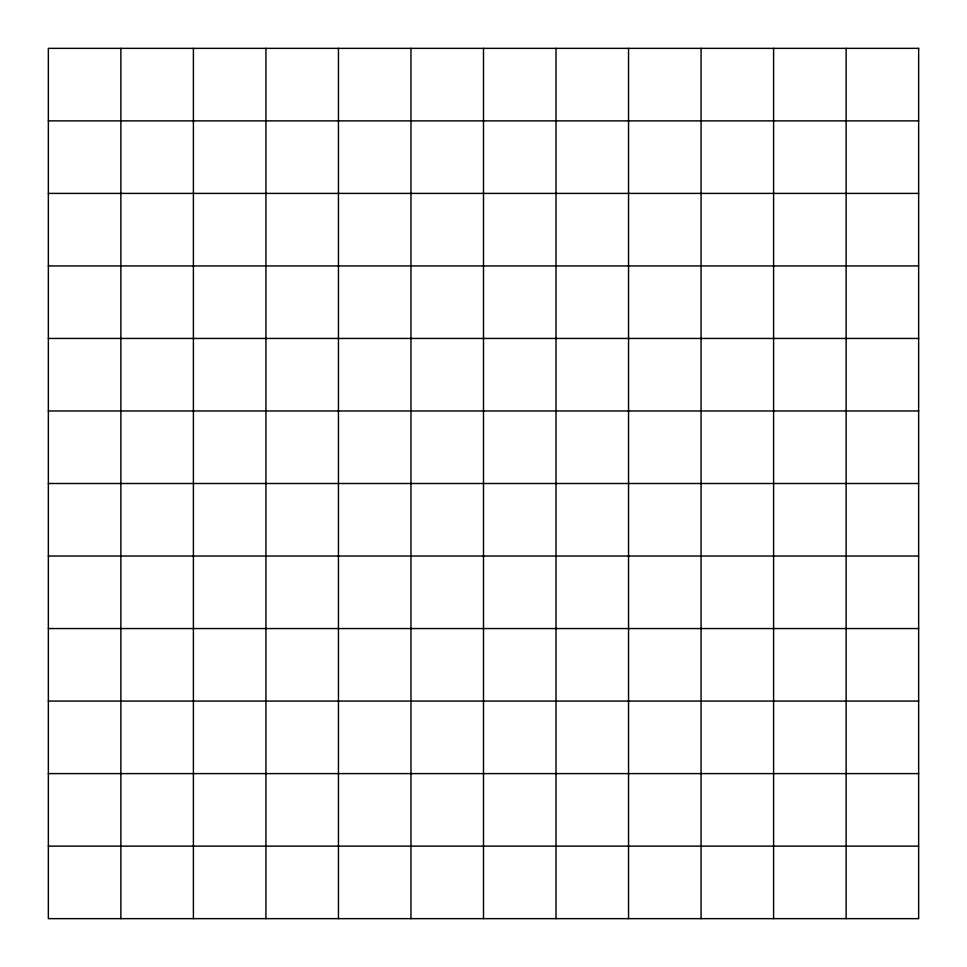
<?xml version="1.0" encoding="UTF-8"?>
<svg xmlns="http://www.w3.org/2000/svg" width="967" height="967" viewBox="0 0 967 967"><rect width="100%" height="100%" fill="white"/><g stroke="black" fill="none" stroke-linecap="round" stroke-linejoin="round"><path stroke-width="1.45" d="M48.35 120.875L918.65 120.875M48.35 193.4L918.65 193.4M48.35 265.925L918.65 265.925M48.35 338.45L918.65 338.45M48.35 410.975L918.65 410.975M48.35 483.5L918.65 483.5M48.35 556.025L918.65 556.025M48.35 628.55L918.65 628.55M48.35 701.075L918.65 701.075M48.35 773.6L918.65 773.6M48.35 846.125L918.65 846.125M846.125 48.35L846.125 918.65M773.6 48.35L773.6 918.65M701.075 48.35L701.075 918.65M628.55 48.35L628.55 918.65M556.025 48.35L556.025 918.65M483.5 48.35L483.5 918.65M410.975 48.35L410.975 918.65M338.45 48.35L338.45 918.65M265.925 48.35L265.925 918.65M193.4 48.35L193.4 918.65M120.875 48.35L120.875 918.65M918.65 48.35L48.35 48.35L48.35 918.65L918.65 918.65L918.65 48.35"/></g></svg>
